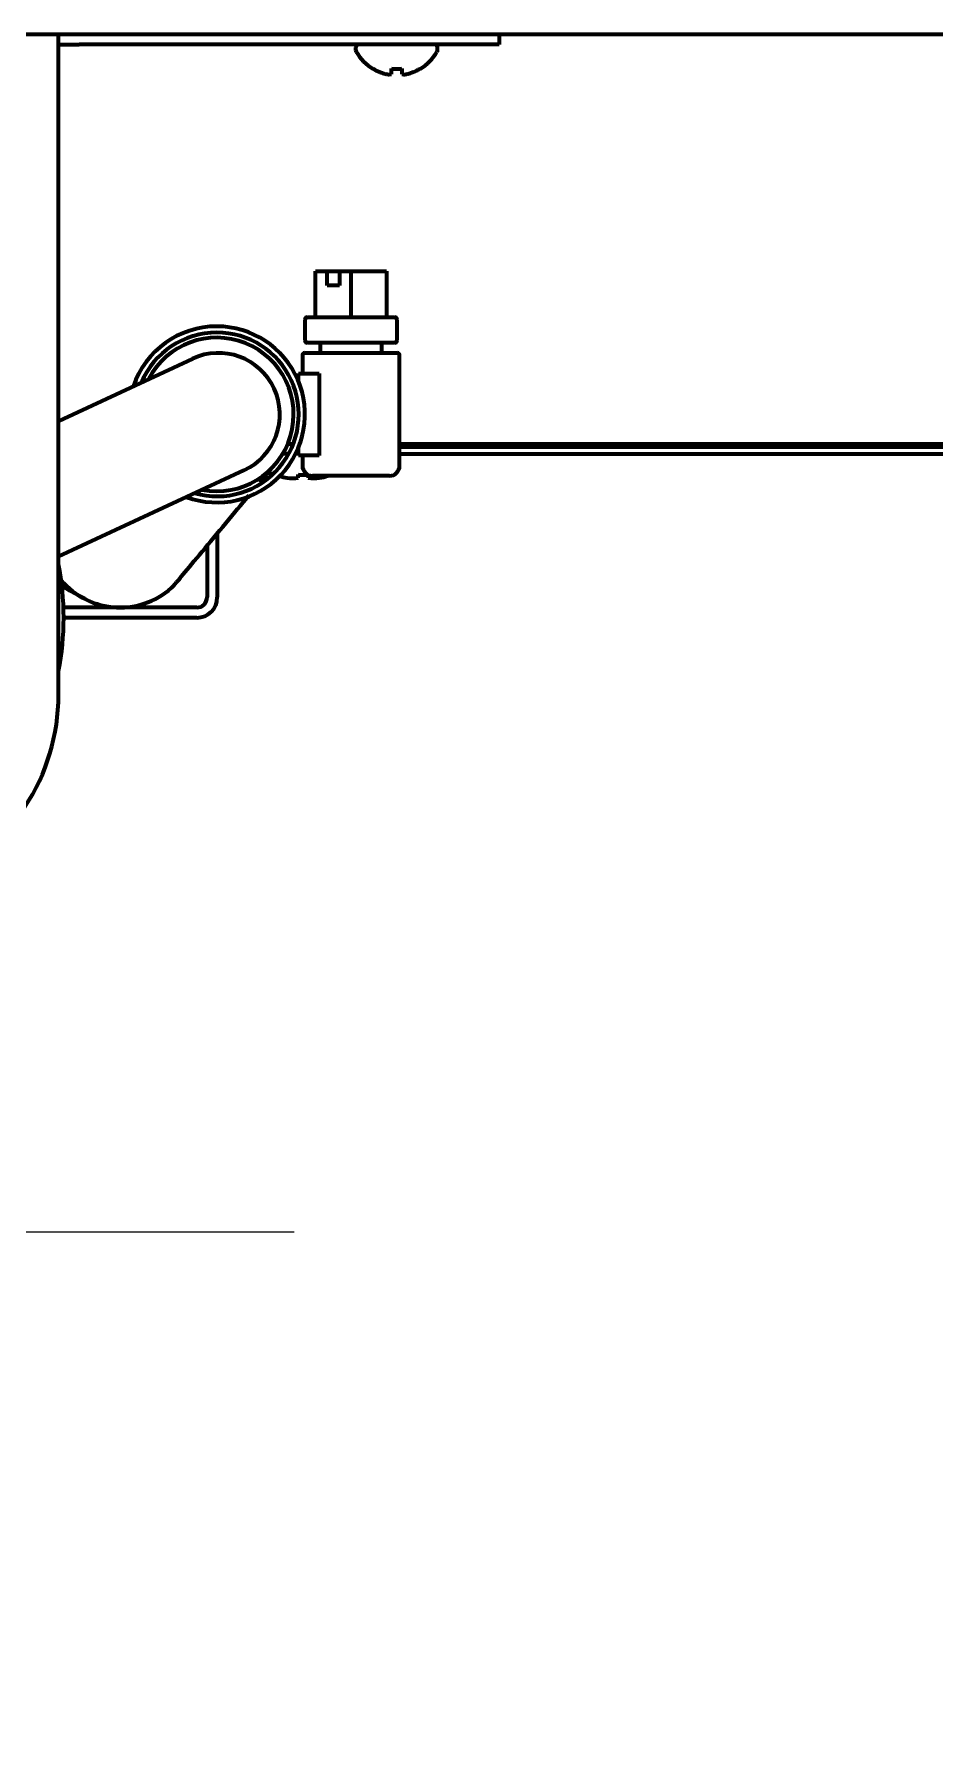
# Model space of a CAD drawing. Header units: inches. Extents: x 904 to 7172, y 213 to 5528.
# Drawn here: x 6714.3 to 6802.2, y 1869.7 to 2036.7 of the extents above; entities that cross this region are included whole.
import ezdxf

# ---------------------------------------------------------------- set-up
doc = ezdxf.new("R2010")
doc.units = ezdxf.units.IN

# ---------------------------------------------------------------- blocks, each defined once
blk = doc.blocks.new('A$C0B5A562A')
at = {"color": 6}
for p, q in [((0, 50), (0, -50)), ((-50, 0), (50, 0))]:
    blk.add_line(p, q, dxfattribs=at)

msp = doc.modelspace()

# ---------------------------------------------------------------- linework, layer by layer
at = {"linetype": 'Continuous', "lineweight": 70}
for p, q in [((6250.64, 2036.72), (7128.64, 2036.72)), ((6716.64, 2034.72), (6716.64, 2036.72)), ((6759.64, 2036.72), (6759.64, 2035.72)), ((6716.64, 2035.72), (6718.64, 2035.72)), ((6716.64, 1972.22), (6716.64, 2034.72)), ((6754.64, 2035.72), (6718.64, 2035.72)), ((6745.64, 2035.41), (6745.64, 2035.21)), ((6753.64, 2035.21), (6753.64, 2035.41)), ((6759.64, 2035.72), (6754.64, 2035.72)), ((6747.34, 2033.33), (6747.34, 2033.37)), ((6751.94, 2033.37), (6751.94, 2033.33)), ((6741.72, 2013.58), (6742.85, 2013.58)), ((6741.72, 2009.08), (6741.72, 2013.58)), ((6742.85, 2013.58), (6744.06, 2013.58)), ((6742.85, 2012.18), (6742.85, 2013.58)), ((6744.06, 2013.58), (6745.19, 2013.58)), ((6744.06, 2013.58), (6744.06, 2012.18)), ((6745.19, 2013.58), (6748.65, 2013.58)), ((6745.19, 2009.08), (6745.19, 2013.58)), ((6748.65, 2013.58), (6748.65, 2009.08)), ((6744.06, 2012.18), (6742.85, 2012.18)), ((6740.94, 2009.08), (6749.44, 2009.08)), ((6740.69, 2008.83), (6740.69, 2006.83)), ((6749.69, 2006.83), (6749.69, 2008.83)), ((6749.44, 2006.58), (6740.94, 2006.58)), ((6742.19, 2006.58), (6742.19, 2005.58)), ((6748.19, 2005.58), (6748.19, 2006.58)), ((6729.7, 2005.02), (6716.64, 1998.93)), ((6740.44, 2005.33), (6740.44, 2003.58)), ((6740.69, 2005.58), (6749.69, 2005.58)), ((6749.94, 1994.58), (6749.94, 2005.33)), ((6740.08, 2002.74), (6740.08, 2003.58)), ((6740.08, 2003.58), (6742.09, 2003.58)), ((6742.09, 2003.58), (6742.09, 1995.58)), ((6739.09, 1995.72), (6738.51, 1995.72)), ((6739.01, 1996.72), (6739.54, 1996.72)), ((6740.08, 1995.72), (6739.77, 1995.72)), ((6740.08, 1995.58), (6740.08, 1996.43)), ((6749.93, 1996.72), (6867.49, 1996.72)), ((6749.94, 1996.42), (6867.59, 1996.42)), ((6749.94, 1995.72), (6867.84, 1995.72)), ((6716.64, 1985.69), (6734.77, 1994.15)), ((6742.09, 1995.58), (6740.08, 1995.58)), ((6740.44, 1995.58), (6740.44, 1994.58)), ((6740.02, 1993.38), (6740.02, 1993.7)), ((6741.02, 1993.7), (6741.02, 1993.38)), ((6748.94, 1993.58), (6741.44, 1993.58)), ((6732.14, 1987.97), (6732.14, 1981.72)), ((6731.14, 1986.76), (6731.14, 1981.72)), ((6730.14, 1980.72), (6717.12, 1980.72)), ((6730.14, 1979.72), (6717.14, 1979.72))]:
    msp.add_line(p, q, dxfattribs=at)
for centre, radius, start, end in [((6746.04, 2035.41), 0.4, 128.8941, 180), ((6746.04, 2035.21), 0.4, 180, 210.3012), ((6749.84, 2037.43), 4.8, 210.3012, 238.6273), ((6749.44, 2037.43), 4.8, 301.3727, 329.6988), ((6753.24, 2035.41), 0.4, 0, 51.1059), ((6753.24, 2035.21), 0.4, 329.6988, 0), ((6740.94, 2008.83), 0.25, 90, 180), ((6749.44, 2008.83), 0.25, 0, 90), ((6732.09, 1999.58), 8.6, 90, 161.3475), ((6732.09, 1999.58), 8, 90, 157.095), ((6732.09, 1999.58), 8.6, 249.8344, 90), ((6732.09, 1999.58), 8, 254.2837, 90), ((6732.09, 1999.58), 7.5, 258.9469, 152.6681), ((6740.94, 2006.83), 0.25, 180, 270), ((6749.44, 2006.83), 0.25, 270, 0), ((6732.24, 1999.58), 6, 295, 115), ((6740.69, 2005.33), 0.25, 90, 180), ((6749.69, 2005.33), 0.25, 0, 90), ((6741.44, 1994.58), 1, 180, 270), ((6748.94, 1994.58), 1, 270, 0), ((6740.52, 2001.67), 8.45, 246.2796, 249.5477), ((6740.52, 2001.67), 8.44, 254.1918, 259.3378), ((6740.52, 2001.67), 7.99, 266.4122, 273.5878), ((6740.52, 2001.67), 8.44, 280.6622, 286.521), ((6689.64, 1979.72), 27.5, 349.0594, 10.9462), ((6722.64, 1988.22), 7.5, 219.9769, 314.9719), ((6730.14, 1981.72), 2, 270, 0), ((6730.14, 1981.72), 1, 270, 0), ((6696.64, 1972.22), 20, 293.5786, 0)]:
    msp.add_arc(centre, radius, start, end, dxfattribs=at)
for centre, major_axis, start_param, end_param in [((6739.49, 2001.67), (0, -8.32), 6.192956, 6.373415), ((6741.55, 2001.67), (0, 8.32), 3.051363, 3.231822)]:
    msp.add_ellipse(centre, major_axis=major_axis, ratio=0.707107, start_param=start_param, end_param=end_param, dxfattribs=at)
for points, knots in [([(6747.34, 2033.37), (6747.54, 2033.24), (6747.75, 2033.13), (6748.08, 2033), (6748.19, 2032.95), (6748.41, 2032.88), (6748.52, 2032.84), (6748.64, 2032.81)], [0, 0, 0, 0, 0.5, 0.5, 0.75, 0.75, 1, 1, 1, 1]), ([(6750.14, 2033.37), (6750.14, 2033.24), (6750.14, 2033.13), (6750.14, 2033), (6750.14, 2032.95), (6750.14, 2032.88), (6750.14, 2032.84), (6750.14, 2032.81)], [0, 0, 0, 0, 0.5, 0.5, 0.75, 0.75, 1, 1, 1, 1]), ([(6736.28, 1992.95), (6736.43, 1993.13), (6737.05, 1993.87), (6737.33, 1994.21), (6737.39, 1994.28)], [0, 0, 0, 0, 0.222254, 1, 1, 1, 1]), ([(6727.94, 1982.92), (6728, 1982.99), (6728.45, 1983.53), (6730.32, 1985.78), (6732.68, 1988.61), (6734.34, 1990.62), (6735.12, 1991.56), (6735.21, 1991.66)], [0, 0, 0, 0, 0.242937, 0.485702, 0.727774, 0.969111, 1, 1, 1, 1]), ([(6716.89, 1982.83), (6717.48, 1982.52), (6718.37, 1982.05), (6718.97, 1981.73), (6719.18, 1981.62)], [0, 0, 0, 0, 0.584531, 1, 1, 1, 1])]:
    msp.add_open_spline(points, degree=3, knots=knots, dxfattribs=at)
for points in [[(6748.64, 2032.81), (6748.66, 2032.81), (6748.71, 2032.81), (6748.78, 2032.8), (6748.85, 2032.8), (6748.92, 2032.8), (6749, 2032.8), (6749.07, 2032.81), (6749.11, 2032.81), (6749.14, 2032.81)], [(6749.14, 2032.81), (6749.14, 2032.83), (6749.14, 2032.86), (6749.14, 2032.91), (6749.14, 2032.97), (6749.14, 2033.03), (6749.14, 2033.09), (6749.14, 2033.17), (6749.14, 2033.25), (6749.14, 2033.33), (6749.14, 2033.37)], [(6749.14, 2033.37), (6749.31, 2033.34), (6749.64, 2033.32), (6749.97, 2033.34), (6750.14, 2033.37)], [(6750.14, 2032.81), (6750.16, 2032.81), (6750.22, 2032.81), (6750.29, 2032.8), (6750.36, 2032.8), (6750.43, 2032.8), (6750.5, 2032.8), (6750.57, 2032.81), (6750.62, 2032.81), (6750.64, 2032.81)], [(6750.64, 2032.81), (6750.69, 2032.83), (6750.8, 2032.86), (6750.96, 2032.91), (6751.12, 2032.97), (6751.28, 2033.03), (6751.43, 2033.09), (6751.59, 2033.17), (6751.75, 2033.25), (6751.87, 2033.33), (6751.94, 2033.37)]]:
    msp.add_open_spline(points, degree=3, dxfattribs=at)

# ---------------------------------------------------------------- block references
msp.add_blockref('A$C0B5A562A', (6689.64, 1919.72))

doc.saveas('drawing.dxf')
